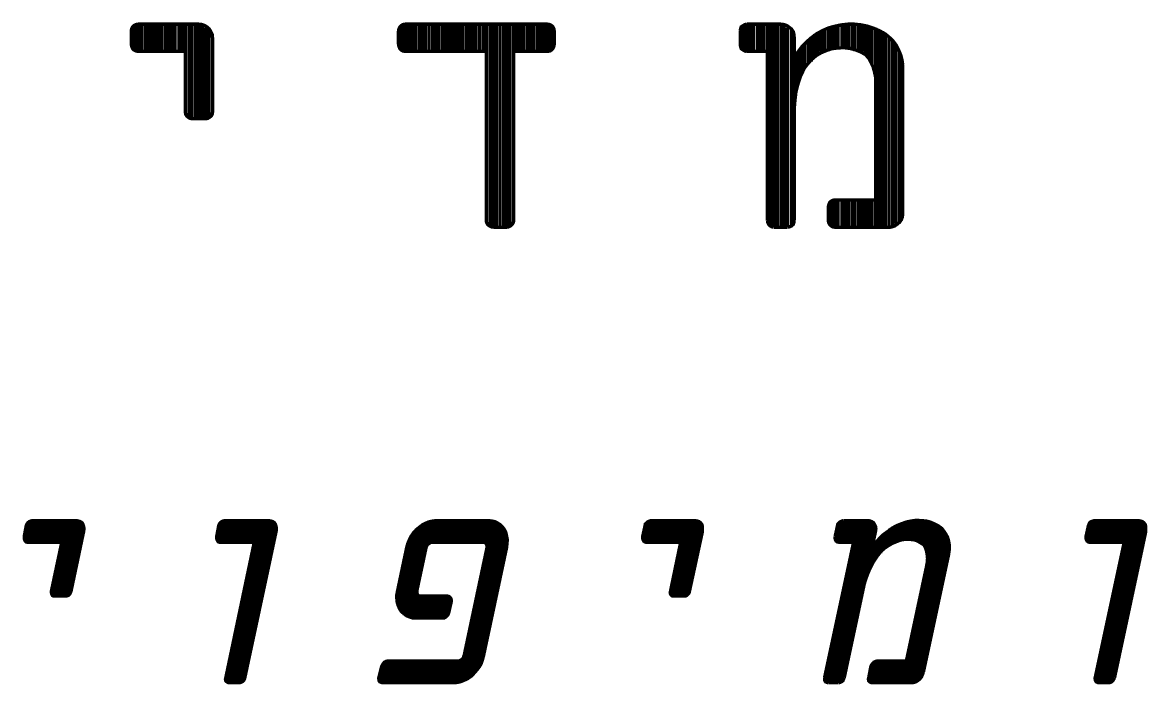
# Model space of a CAD drawing. Extents: x 489 to 720, y 1028 to 1176.
# Drawn here: x 694.086 to 697.846, y 1106.155 to 1108.368 of the extents above; entities that cross this region are included whole.
import ezdxf

# ---------------------------------------------------------------- set-up
doc = ezdxf.new("R2010")
doc.units = 0
doc.header["$MEASUREMENT"] = 0
doc.layers.add('M1280', color=7, linetype='Continuous')

msp = doc.modelspace()

# ---------------------------------------------------------------- linework, layer by layer
at = {"layer": 'M1280', "color": 7, "linetype": 'Continuous', "ltscale": 0.045455, "const_width": 0.0112}
for points in [[(694.6304, 1108.362), (694.6304, 1108.0676), (694.6316, 1108.0608), (694.635, 1108.0551), (694.6406, 1108.0506), (694.6463, 1108.0472), (694.6531, 1108.046), (694.6986, 1108.046), (694.7054, 1108.0472), (694.7111, 1108.0506), (694.7168, 1108.0551), (694.7202, 1108.0608), (694.7213, 1108.0676), (694.7213, 1108.3165), (694.7202, 1108.3279), (694.7156, 1108.337), (694.7111, 1108.3449), (694.7043, 1108.3517), (694.6952, 1108.3574), (694.6861, 1108.3608), (694.6759, 1108.362), (694.4725, 1108.362), (694.4656, 1108.3608), (694.4588, 1108.3574), (694.4543, 1108.3529), (694.4509, 1108.346), (694.4497, 1108.3392), (694.4497, 1108.2949), (694.4509, 1108.2881), (694.4543, 1108.2801), (694.4588, 1108.2756), (694.4656, 1108.2722), (694.4725, 1108.271), (694.6304, 1108.271)], [(694.4611, 1108.271), (694.4611, 1108.362)], [(694.4725, 1108.271), (694.4725, 1108.362)], [(694.4838, 1108.271), (694.4838, 1108.362)], [(694.4952, 1108.271), (694.4952, 1108.362)], [(694.5066, 1108.271), (694.5066, 1108.362)], [(694.5179, 1108.271), (694.5179, 1108.362)], [(694.5293, 1108.271), (694.5293, 1108.362)], [(694.5406, 1108.271), (694.5406, 1108.362)], [(694.5509, 1108.271), (694.5509, 1108.362)], [(694.5634, 1108.271), (694.5634, 1108.362)], [(694.5747, 1108.271), (694.5747, 1108.362)], [(694.585, 1108.271), (694.585, 1108.362)], [(694.5963, 1108.271), (694.5963, 1108.362)], [(694.6088, 1108.271), (694.6088, 1108.362)], [(694.6191, 1108.271), (694.6191, 1108.362)], [(694.6429, 1108.046), (694.6429, 1108.362)], [(694.6531, 1108.046), (694.6531, 1108.362)], [(694.6645, 1108.046), (694.6645, 1108.362)], [(694.6759, 1108.046), (694.6759, 1108.362)], [(694.6872, 1108.046), (694.6872, 1108.362)], [(694.6986, 1108.046), (694.6986, 1108.3506)], [(694.71, 1108.046), (694.71, 1108.3506)], [(695.6361, 1108.271), (695.3656, 1108.271), (695.3577, 1108.2722), (695.352, 1108.2756), (695.3475, 1108.2801), (695.3441, 1108.2881), (695.3429, 1108.2949), (695.3429, 1108.3392), (695.3441, 1108.346), (695.3475, 1108.3529), (695.352, 1108.3574), (695.3577, 1108.3608), (695.3656, 1108.362), (695.8406, 1108.362), (695.8486, 1108.3608), (695.8543, 1108.3574), (695.8588, 1108.3529), (695.8622, 1108.346), (695.8634, 1108.3392), (695.8634, 1108.2949), (695.8622, 1108.2881), (695.8588, 1108.2801), (695.8543, 1108.2756), (695.8486, 1108.2722), (695.8406, 1108.271), (695.7281, 1108.271)], [(695.3543, 1108.271), (695.3543, 1108.362)], [(695.3656, 1108.271), (695.3656, 1108.362)], [(695.377, 1108.271), (695.377, 1108.362)], [(695.3884, 1108.271), (695.3884, 1108.362)], [(695.3986, 1108.271), (695.3986, 1108.362)], [(695.4111, 1108.271), (695.4111, 1108.362)], [(695.4225, 1108.271), (695.4225, 1108.362)], [(695.4327, 1108.271), (695.4327, 1108.362)], [(695.4452, 1108.271), (695.4452, 1108.362)], [(695.4566, 1108.271), (695.4566, 1108.362)], [(695.4668, 1108.271), (695.4668, 1108.362)], [(695.4781, 1108.271), (695.4781, 1108.362)], [(695.4906, 1108.271), (695.4906, 1108.362)], [(695.5009, 1108.271), (695.5009, 1108.362)], [(695.5122, 1108.271), (695.5122, 1108.362)], [(695.5236, 1108.271), (695.5236, 1108.362)], [(695.535, 1108.271), (695.535, 1108.362)], [(695.5463, 1108.271), (695.5463, 1108.362)], [(695.5577, 1108.271), (695.5577, 1108.362)], [(695.5691, 1108.271), (695.5691, 1108.362)], [(695.5804, 1108.271), (695.5804, 1108.362)], [(695.5918, 1108.271), (695.5918, 1108.362)], [(695.602, 1108.271), (695.602, 1108.362)], [(695.6145, 1108.271), (695.6145, 1108.362)], [(695.6259, 1108.271), (695.6259, 1108.362)], [(695.6361, 1108.362), (695.6361, 1107.7063), (695.6372, 1107.6995), (695.6406, 1107.6926), (695.6463, 1107.6881), (695.6531, 1107.6847), (695.66, 1107.6835)], [(695.6486, 1107.6835), (695.6486, 1108.362)], [(695.66, 1107.6835), (695.66, 1108.362)], [(695.7281, 1108.362), (695.7281, 1107.7063), (695.727, 1107.6995), (695.7225, 1107.6926), (695.7179, 1107.6881), (695.7111, 1107.6847), (695.7043, 1107.6835), (695.66, 1107.6835)], [(695.6702, 1107.6835), (695.6702, 1108.362)], [(695.6816, 1107.6835), (695.6816, 1108.362)], [(695.6941, 1107.6835), (695.6941, 1108.362)], [(695.7043, 1107.6835), (695.7043, 1108.362)], [(695.7156, 1107.6835), (695.7156, 1108.362)], [(695.7395, 1108.271), (695.7395, 1108.362)], [(695.7497, 1108.271), (695.7497, 1108.362)], [(695.7611, 1108.271), (695.7611, 1108.362)], [(695.7736, 1108.271), (695.7736, 1108.362)], [(695.7838, 1108.271), (695.7838, 1108.362)], [(695.7952, 1108.271), (695.7952, 1108.362)], [(695.8077, 1108.271), (695.8077, 1108.362)], [(695.8179, 1108.271), (695.8179, 1108.362)], [(695.8293, 1108.271), (695.8293, 1108.362)], [(695.8406, 1108.271), (695.8406, 1108.362)], [(695.852, 1108.271), (695.852, 1108.362)], [(696.5077, 1108.362), (696.5009, 1108.3608), (696.4952, 1108.3574), (696.4884, 1108.3529), (696.4861, 1108.346), (696.485, 1108.3392)], [(696.485, 1108.3392), (696.485, 1108.2949)], [(696.4963, 1108.271), (696.4963, 1108.362)], [(696.5077, 1108.362), (696.6213, 1108.362), (696.6304, 1108.3608), (696.6406, 1108.3574), (696.6486, 1108.3517), (696.6566, 1108.3449), (696.6622, 1108.337), (696.6645, 1108.3279), (696.6656, 1108.3165), (696.6656, 1107.7063)], [(696.5077, 1108.271), (696.5077, 1108.362)], [(696.5191, 1108.271), (696.5191, 1108.362)], [(696.5293, 1108.271), (696.5293, 1108.362)], [(696.5418, 1108.271), (696.5418, 1108.362)], [(696.5531, 1108.271), (696.5531, 1108.362)], [(696.5634, 1108.271), (696.5634, 1108.362)], [(696.5759, 1108.362), (696.5759, 1107.7063)], [(696.5872, 1107.6835), (696.5872, 1108.362)], [(696.5975, 1107.6835), (696.5975, 1108.362)], [(696.6088, 1107.6835), (696.6088, 1108.362)], [(696.6213, 1107.6835), (696.6213, 1108.362)], [(696.6316, 1107.6835), (696.6316, 1108.362)], [(696.6429, 1107.6835), (696.6429, 1108.3506)], [(696.6554, 1107.6835), (696.6554, 1108.3506)], [(697.0281, 1108.2267), (697.0259, 1108.2426), (697.0213, 1108.2597), (697.0145, 1108.2756), (697.0066, 1108.2915), (696.9963, 1108.3051), (696.985, 1108.3165), (696.9702, 1108.329), (696.952, 1108.3392), (696.9316, 1108.3483), (696.9111, 1108.3551), (696.8884, 1108.3597), (696.8668, 1108.362), (696.8441, 1108.362), (696.8236, 1108.3597), (696.8009, 1108.3551), (696.7804, 1108.3495), (696.76, 1108.3404), (696.7406, 1108.3301), (696.7225, 1108.3165), (696.7054, 1108.3017), (696.6895, 1108.2847), (696.677, 1108.2676), (696.6656, 1108.2495)], [(696.7338, 1108.2495), (696.7338, 1108.329)], [(696.7452, 1108.2608), (696.7452, 1108.329)], [(696.7566, 1108.271), (696.7566, 1108.3392)], [(696.7668, 1108.271), (696.7668, 1108.3392)], [(696.7793, 1108.271), (696.7793, 1108.3506)], [(696.7906, 1108.2824), (696.7906, 1108.3506)], [(696.8009, 1108.2824), (696.8009, 1108.3506)], [(696.8122, 1108.2824), (696.8122, 1108.362)], [(696.8247, 1108.2824), (696.8247, 1108.362)], [(696.835, 1108.2824), (696.835, 1108.362)], [(696.8463, 1108.2824), (696.8463, 1108.362)], [(696.8588, 1108.2824), (696.8588, 1108.362)], [(696.8691, 1108.271), (696.8691, 1108.362)], [(696.8804, 1108.271), (696.8804, 1108.362)], [(696.8918, 1108.271), (696.8918, 1108.362)], [(696.9031, 1108.2608), (696.9031, 1108.362)], [(696.9145, 1108.2495), (696.9145, 1108.3506)], [(696.9259, 1108.2267), (696.9259, 1108.3506)], [(696.9372, 1107.6835), (696.9372, 1108.3506)], [(696.9486, 1107.6835), (696.9486, 1108.3392)], [(696.96, 1107.6835), (696.96, 1108.3392)], [(696.9702, 1107.6835), (696.9702, 1108.329)], [(696.485, 1108.2949), (696.4861, 1108.2881), (696.4884, 1108.2801), (696.4952, 1108.2756), (696.5009, 1108.2722), (696.5077, 1108.271)], [(696.6997, 1108.2154), (696.6997, 1108.2949)], [(696.7111, 1108.2267), (696.7111, 1108.3051)], [(696.7225, 1108.237), (696.7225, 1108.3165)], [(696.9827, 1108.3165), (696.9827, 1107.6835), (696.8009, 1107.6835), (696.7941, 1107.6847), (696.7884, 1107.6881), (696.7838, 1107.6926), (696.7804, 1107.6995), (696.7793, 1107.7063), (696.7793, 1107.7506), (696.7804, 1107.7574), (696.7838, 1107.7654), (696.7884, 1107.7699), (696.7941, 1107.7733), (696.8009, 1107.7745), (696.9372, 1107.7745)], [(696.9941, 1107.6835), (696.9941, 1108.3051)], [(697.0043, 1107.6949), (697.0043, 1108.2949)], [(696.5077, 1108.271), (696.5759, 1108.271)], [(696.9372, 1108.1699), (696.9372, 1108.1858), (696.9338, 1108.2017), (696.9293, 1108.2188), (696.9225, 1108.2335), (696.9145, 1108.2483), (696.9031, 1108.2608), (696.8861, 1108.2699), (696.8691, 1108.2767), (696.8497, 1108.2813), (696.8304, 1108.2835), (696.8111, 1108.2824), (696.7918, 1108.2801), (696.7747, 1108.2745), (696.7554, 1108.2665), (696.7395, 1108.2574), (696.7236, 1108.2438), (696.7111, 1108.2301), (696.6997, 1108.2154), (696.6872, 1108.1892), (696.6781, 1108.162), (696.6713, 1108.1358), (696.6679, 1108.1074), (696.6656, 1108.079)], [(696.677, 1108.1585), (696.677, 1108.271)], [(696.6884, 1108.1926), (696.6884, 1108.2824)], [(697.0168, 1107.6949), (697.0168, 1108.271)], [(697.0281, 1108.2267), (697.0281, 1107.729)], [(696.7906, 1107.6835), (696.7906, 1107.7745)], [(696.8009, 1107.6835), (696.8009, 1107.7745)], [(696.8122, 1107.6835), (696.8122, 1107.7745)], [(696.8247, 1107.6835), (696.8247, 1107.7745)], [(696.835, 1107.6835), (696.835, 1107.7745)], [(696.8463, 1107.6835), (696.8463, 1107.7745)], [(696.8588, 1107.6835), (696.8588, 1107.7745)], [(696.8691, 1107.6835), (696.8691, 1107.7745)], [(696.8804, 1107.6835), (696.8804, 1107.7745)], [(696.8918, 1107.6835), (696.8918, 1107.7745)], [(696.9031, 1107.6835), (696.9031, 1107.7745)], [(696.9145, 1107.6835), (696.9145, 1107.7745)], [(696.9259, 1107.6835), (696.9259, 1107.7745)], [(696.9827, 1107.6835), (696.9929, 1107.6847), (697.002, 1107.6881), (697.01, 1107.6938), (697.0179, 1107.7006), (697.0236, 1107.7085), (697.027, 1107.7176), (697.0281, 1107.729)], [(696.5759, 1107.7063), (696.577, 1107.6995), (696.5804, 1107.6926), (696.585, 1107.6881), (696.5906, 1107.6847), (696.5975, 1107.6835)], [(696.6429, 1107.6835), (696.6497, 1107.6847), (696.6566, 1107.6881), (696.6622, 1107.6926), (696.6645, 1107.6995), (696.6656, 1107.7063)], [(696.5975, 1107.6835), (696.6429, 1107.6835)], [(694.2327, 1106.7029), (694.1827, 1106.4676), (694.1827, 1106.462), (694.1838, 1106.4574), (694.1861, 1106.4529), (694.1906, 1106.4506), (694.1963, 1106.4506), (694.2281, 1106.4506), (694.2327, 1106.4506), (694.2395, 1106.4529), (694.2441, 1106.4574), (694.2463, 1106.462), (694.2486, 1106.4676), (694.2906, 1106.6665), (694.2918, 1106.6756), (694.2906, 1106.6835), (694.2884, 1106.6904), (694.285, 1106.696), (694.2793, 1106.6995), (694.2725, 1106.7017), (694.2656, 1106.7029), (694.1202, 1106.7029), (694.1145, 1106.7017), (694.1088, 1106.6995), (694.1043, 1106.696), (694.1009, 1106.6915), (694.0986, 1106.6858), (694.0918, 1106.6495), (694.0918, 1106.6438), (694.0929, 1106.6392), (694.0952, 1106.6347), (694.0986, 1106.6313), (694.1043, 1106.6301), (694.2179, 1106.6301)], [(694.0963, 1106.6301), (694.1111, 1106.7029)], [(694.1043, 1106.6301), (694.1202, 1106.7029)], [(694.1111, 1106.6301), (694.1281, 1106.7029)], [(694.1202, 1106.6301), (694.1361, 1106.7029)], [(694.1281, 1106.6301), (694.1441, 1106.7029)], [(694.1361, 1106.6301), (694.152, 1106.7029)], [(694.1441, 1106.6301), (694.16, 1106.7029)], [(694.152, 1106.6301), (694.1679, 1106.7029)], [(694.1611, 1106.6301), (694.1759, 1106.7029)], [(694.1691, 1106.6301), (694.1838, 1106.7029)], [(694.177, 1106.6301), (694.1918, 1106.7029)], [(694.185, 1106.6301), (694.2009, 1106.7029)], [(694.1872, 1106.4506), (694.2418, 1106.7029)], [(694.1929, 1106.6301), (694.2088, 1106.7029)], [(694.1963, 1106.4506), (694.2497, 1106.7029)], [(694.202, 1106.6301), (694.2168, 1106.7029)], [(694.2043, 1106.4506), (694.2577, 1106.7029)], [(694.21, 1106.6301), (694.2247, 1106.7029)], [(694.2122, 1106.4506), (694.2656, 1106.7029)], [(694.2202, 1106.4506), (694.2736, 1106.7029)], [(694.2281, 1106.4506), (694.2804, 1106.6938)], [(694.2372, 1106.4506), (694.2884, 1106.6938)], [(694.8611, 1106.6301), (694.7475, 1106.6301), (694.7418, 1106.6313), (694.7384, 1106.6347), (694.7361, 1106.6392), (694.735, 1106.6438), (694.735, 1106.6495), (694.7418, 1106.6858), (694.7441, 1106.6915), (694.7475, 1106.696), (694.752, 1106.6995), (694.7566, 1106.7017), (694.7634, 1106.7029), (694.9088, 1106.7029), (694.9156, 1106.7017), (694.9225, 1106.6995), (694.9281, 1106.696), (694.9316, 1106.6904), (694.9338, 1106.6835), (694.935, 1106.6756), (694.9338, 1106.6665), (694.8293, 1106.1779)], [(694.7395, 1106.6301), (694.7543, 1106.7029)], [(694.7475, 1106.6301), (694.7634, 1106.7029)], [(694.7543, 1106.6301), (694.7713, 1106.7029)], [(694.7634, 1106.6301), (694.7793, 1106.7029)], [(694.8759, 1106.7029), (694.7656, 1106.1779), (694.7645, 1106.1733), (694.7656, 1106.1676), (694.7691, 1106.1642), (694.7725, 1106.162), (694.777, 1106.1608), (694.81, 1106.1608), (694.8156, 1106.162), (694.8202, 1106.1642), (694.8247, 1106.1676), (694.8281, 1106.1733), (694.8293, 1106.1779)], [(694.7691, 1106.1608), (694.885, 1106.7029)], [(694.7713, 1106.6301), (694.7872, 1106.7029)], [(694.777, 1106.1608), (694.8929, 1106.7029)], [(694.7793, 1106.6301), (694.7952, 1106.7029)], [(694.785, 1106.1608), (694.9009, 1106.7029)], [(694.7872, 1106.6301), (694.8031, 1106.7029)], [(694.7929, 1106.1608), (694.9088, 1106.7029)], [(694.7952, 1106.6301), (694.8111, 1106.7029)], [(694.802, 1106.1608), (694.9168, 1106.7029)], [(694.8043, 1106.6301), (694.8191, 1106.7029)], [(694.81, 1106.1608), (694.9236, 1106.6938)], [(694.8122, 1106.6301), (694.827, 1106.7029)], [(694.8179, 1106.1608), (694.9316, 1106.6938)], [(694.8202, 1106.6301), (694.835, 1106.7029)], [(694.8281, 1106.6301), (694.8441, 1106.7029)], [(694.8361, 1106.6301), (694.852, 1106.7029)], [(694.8452, 1106.6301), (694.86, 1106.7029)], [(694.8531, 1106.6301), (694.8679, 1106.7029)], [(695.4054, 1106.4676), (695.4043, 1106.462), (695.4054, 1106.4574), (695.4088, 1106.4529), (695.4122, 1106.4506), (695.4168, 1106.4506), (695.5066, 1106.4506), (695.5111, 1106.4495), (695.5145, 1106.4472), (695.5179, 1106.4426), (695.5191, 1106.4381), (695.5191, 1106.4313), (695.5111, 1106.396), (695.5088, 1106.3892), (695.5054, 1106.3847), (695.502, 1106.3813), (695.4963, 1106.3779), (695.4918, 1106.3779), (695.4009, 1106.3779), (695.3895, 1106.3779), (695.3793, 1106.3813), (695.3702, 1106.3847), (695.36, 1106.3926), (695.352, 1106.3995), (695.3463, 1106.4085), (695.3418, 1106.4188), (695.3384, 1106.4301), (695.3372, 1106.4426), (695.3372, 1106.4551), (695.3395, 1106.4676), (695.3702, 1106.6131), (695.3736, 1106.6256), (695.3793, 1106.6392), (695.385, 1106.6506), (695.3929, 1106.662), (695.402, 1106.6722), (695.4134, 1106.6813), (695.4236, 1106.6892), (695.435, 1106.6949), (695.4475, 1106.6995), (695.4588, 1106.7017), (695.4702, 1106.7029), (695.6418, 1106.7029), (695.6531, 1106.7017), (695.6645, 1106.6995), (695.6736, 1106.6949), (695.6827, 1106.6892), (695.6906, 1106.6813), (695.6975, 1106.6722), (695.702, 1106.662), (695.7043, 1106.6506), (695.7066, 1106.6392), (695.7054, 1106.6256), (695.7043, 1106.6131), (695.627, 1106.2506), (695.6236, 1106.2381), (695.6191, 1106.2245), (695.6122, 1106.2131), (695.6031, 1106.2017), (695.5941, 1106.1915), (695.585, 1106.1824), (695.5736, 1106.1745), (695.5611, 1106.1688), (695.5497, 1106.1642), (695.5384, 1106.162), (695.527, 1106.1608), (695.2906, 1106.1608), (695.2861, 1106.162), (695.2804, 1106.1642), (695.2781, 1106.1676), (695.277, 1106.1733), (695.277, 1106.1779), (695.2861, 1106.2142), (695.2884, 1106.2199), (695.2918, 1106.2245), (695.2952, 1106.229), (695.3009, 1106.2324), (695.3054, 1106.2335), (695.5418, 1106.2335), (695.5475, 1106.2347), (695.552, 1106.237), (695.5566, 1106.2404), (695.56, 1106.2449), (695.5611, 1106.2506)], [(695.3497, 1106.4051), (695.4088, 1106.6767)], [(695.3566, 1106.396), (695.4179, 1106.6858)], [(695.3622, 1106.3858), (695.4281, 1106.6938)], [(695.3713, 1106.3858), (695.4361, 1106.6938)], [(695.377, 1106.3779), (695.4463, 1106.7029)], [(695.4543, 1106.7029), (695.385, 1106.3779)], [(695.4475, 1106.6301), (695.4622, 1106.7029)], [(695.4554, 1106.6301), (695.4702, 1106.7029)], [(695.4634, 1106.6301), (695.4781, 1106.7029)], [(695.4713, 1106.6301), (695.4872, 1106.7029)], [(695.4793, 1106.6301), (695.4952, 1106.7029)], [(695.4884, 1106.6301), (695.5031, 1106.7029)], [(695.4963, 1106.6301), (695.5111, 1106.7029)], [(695.5043, 1106.6301), (695.5191, 1106.7029)], [(695.5122, 1106.6301), (695.5281, 1106.7029)], [(695.5202, 1106.6301), (695.5361, 1106.7029)], [(695.5293, 1106.6301), (695.5441, 1106.7029)], [(695.5372, 1106.6301), (695.552, 1106.7029)], [(695.5429, 1106.1608), (695.6577, 1106.7029)], [(695.5452, 1106.6301), (695.56, 1106.7029)], [(695.5509, 1106.1608), (695.6656, 1106.7029)], [(695.5531, 1106.6301), (695.5691, 1106.7029)], [(695.56, 1106.1699), (695.6725, 1106.6938)], [(695.5611, 1106.6301), (695.577, 1106.7029)], [(695.5691, 1106.1699), (695.6804, 1106.6938)], [(695.5702, 1106.6301), (695.585, 1106.7029)], [(695.5781, 1106.6301), (695.5929, 1106.7029)], [(695.5793, 1106.1779), (695.6872, 1106.6858)], [(695.5861, 1106.6301), (695.6009, 1106.7029)], [(695.5895, 1106.187), (695.6929, 1106.6767)], [(695.5941, 1106.6301), (695.61, 1106.7029)], [(695.602, 1106.6301), (695.6179, 1106.7029)], [(695.61, 1106.6301), (695.6259, 1106.7029)], [(695.6179, 1106.6301), (695.6338, 1106.7029)], [(695.6259, 1106.6301), (695.6418, 1106.7029)], [(695.6338, 1106.6301), (695.6509, 1106.7029)], [(696.3009, 1106.7029), (696.252, 1106.4676), (696.2509, 1106.462), (696.252, 1106.4574), (696.2554, 1106.4529), (696.2588, 1106.4506), (696.2634, 1106.4506), (696.2963, 1106.4506), (696.302, 1106.4506), (696.3066, 1106.4529), (696.3111, 1106.4574), (696.3145, 1106.462), (696.3156, 1106.4676), (696.3588, 1106.6665), (696.3588, 1106.6756), (696.3588, 1106.6835), (696.3566, 1106.6904), (696.352, 1106.696), (696.3475, 1106.6995), (696.3406, 1106.7017), (696.3338, 1106.7029), (696.1872, 1106.7029), (696.1827, 1106.7017), (696.177, 1106.6995), (696.1725, 1106.696), (696.1679, 1106.6915), (696.1668, 1106.6858), (696.1588, 1106.6495), (696.1588, 1106.6438), (696.16, 1106.6392), (696.1622, 1106.6347), (696.1668, 1106.6313), (696.1725, 1106.6301), (696.285, 1106.6301)], [(696.1634, 1106.6301), (696.1793, 1106.7029)], [(696.1725, 1106.6301), (696.1872, 1106.7029)], [(696.1804, 1106.6301), (696.1952, 1106.7029)], [(696.1884, 1106.6301), (696.2031, 1106.7029)], [(696.1963, 1106.6301), (696.2122, 1106.7029)], [(696.2043, 1106.6301), (696.2202, 1106.7029)], [(696.2134, 1106.6301), (696.2281, 1106.7029)], [(696.2213, 1106.6301), (696.2361, 1106.7029)], [(696.2293, 1106.6301), (696.2441, 1106.7029)], [(696.2372, 1106.6301), (696.2531, 1106.7029)], [(696.2452, 1106.6301), (696.2611, 1106.7029)], [(696.2531, 1106.6301), (696.2691, 1106.7029)], [(696.2554, 1106.4506), (696.3088, 1106.7029)], [(696.2611, 1106.6301), (696.277, 1106.7029)], [(696.2634, 1106.4506), (696.3168, 1106.7029)], [(696.2691, 1106.6301), (696.285, 1106.7029)], [(696.2713, 1106.4506), (696.3247, 1106.7029)], [(696.277, 1106.6301), (696.2941, 1106.7029)], [(696.2793, 1106.4506), (696.3338, 1106.7029)], [(696.2872, 1106.4506), (696.3418, 1106.7029)], [(696.2963, 1106.4506), (696.3486, 1106.6938)], [(696.3043, 1106.4506), (696.3566, 1106.6938)], [(696.8793, 1106.7029), (696.7668, 1106.1779)], [(696.7713, 1106.1608), (696.8872, 1106.7029)], [(696.7804, 1106.1608), (696.8963, 1106.7029)], [(696.7884, 1106.1608), (696.9043, 1106.7029)], [(696.7963, 1106.1608), (696.9122, 1106.7029)], [(696.81, 1106.6858), (696.802, 1106.6495)], [(696.8043, 1106.1608), (696.9202, 1106.7029)], [(696.8066, 1106.6301), (696.8225, 1106.7029)], [(696.8304, 1106.7029), (696.8259, 1106.7017), (696.8202, 1106.6995), (696.8156, 1106.696), (696.8111, 1106.6915), (696.81, 1106.6858)], [(696.8122, 1106.1608), (696.9259, 1106.6938)], [(696.8156, 1106.6301), (696.8304, 1106.7029)], [(696.8213, 1106.1608), (696.9338, 1106.6938)], [(696.8236, 1106.6301), (696.8384, 1106.7029)], [(696.8304, 1106.7029), (696.9122, 1106.7029), (696.9191, 1106.7017), (696.9247, 1106.6995), (696.9304, 1106.696), (696.9338, 1106.6904), (696.9372, 1106.6835), (696.9384, 1106.6756), (696.9372, 1106.6665), (696.8327, 1106.1779)], [(696.8316, 1106.6301), (696.8463, 1106.7029)], [(696.8395, 1106.6301), (696.8554, 1106.7029)], [(696.8475, 1106.6301), (696.8634, 1106.7029)], [(696.8566, 1106.6301), (696.8713, 1106.7029)], [(697.1827, 1106.5949), (697.1838, 1106.6085), (697.1838, 1106.621), (697.1816, 1106.6347), (697.1781, 1106.6472), (697.1725, 1106.6574), (697.1656, 1106.6676), (697.1588, 1106.6767), (697.1463, 1106.6858), (697.1327, 1106.6926), (697.1191, 1106.6983), (697.1054, 1106.7017), (697.0884, 1106.7029), (697.0736, 1106.704), (697.0577, 1106.7017), (697.0406, 1106.6983), (697.0247, 1106.6926), (697.0077, 1106.6858), (696.9929, 1106.6779), (696.9781, 1106.6665), (696.9622, 1106.6551), (696.9497, 1106.6426), (696.9372, 1106.6279), (696.9247, 1106.6131)], [(696.9736, 1106.6131), (696.9872, 1106.6767)], [(696.9838, 1106.6222), (696.9952, 1106.6767)], [(696.9941, 1106.6301), (697.0054, 1106.6858)], [(697.002, 1106.6301), (697.0134, 1106.6858)], [(697.01, 1106.6301), (697.0236, 1106.6938)], [(697.0213, 1106.6404), (697.0316, 1106.6938)], [(697.0247, 1106.1608), (697.1384, 1106.6938)], [(697.0293, 1106.6404), (697.0395, 1106.6938)], [(697.0327, 1106.1608), (697.1441, 1106.6858)], [(697.0361, 1106.6404), (697.0497, 1106.7029)], [(697.0406, 1106.1608), (697.152, 1106.6858)], [(697.0441, 1106.6404), (697.0588, 1106.7029)], [(697.0486, 1106.1608), (697.1588, 1106.6767)], [(697.052, 1106.6404), (697.0668, 1106.7029)], [(697.0611, 1106.6404), (697.0747, 1106.7029)], [(697.0691, 1106.6404), (697.0827, 1106.7029)], [(697.0759, 1106.6301), (697.0906, 1106.7029)], [(697.0838, 1106.6301), (697.0997, 1106.7029)], [(697.0918, 1106.6301), (697.1077, 1106.7029)], [(697.0986, 1106.6222), (697.1156, 1106.7029)], [(697.1043, 1106.6131), (697.1213, 1106.6938)], [(697.1088, 1106.5949), (697.1293, 1106.6938)], [(697.7668, 1106.6301), (697.6531, 1106.6301), (697.6486, 1106.6313), (697.6441, 1106.6347), (697.6418, 1106.6392), (697.6406, 1106.6438), (697.6406, 1106.6495), (697.6486, 1106.6858), (697.6509, 1106.6915), (697.6531, 1106.696), (697.6577, 1106.6995), (697.6645, 1106.7017), (697.6691, 1106.7029), (697.8145, 1106.7029), (697.8225, 1106.7017), (697.8293, 1106.6995), (697.8338, 1106.696), (697.8384, 1106.6904), (697.8406, 1106.6835), (697.8406, 1106.6756), (697.8406, 1106.6665), (697.7361, 1106.1779)], [(697.6452, 1106.6301), (697.6611, 1106.7029)], [(697.6531, 1106.6301), (697.6691, 1106.7029)], [(697.6622, 1106.6301), (697.677, 1106.7029)], [(697.6702, 1106.6301), (697.685, 1106.7029)], [(697.7838, 1106.7029), (697.6713, 1106.1779), (697.6713, 1106.1733), (697.6725, 1106.1676), (697.6747, 1106.1642), (697.6793, 1106.162), (697.6838, 1106.1608), (697.7168, 1106.1608), (697.7213, 1106.162), (697.727, 1106.1642), (697.7304, 1106.1676), (697.7338, 1106.1733), (697.7361, 1106.1779)], [(697.6759, 1106.1608), (697.7918, 1106.7029)], [(697.6781, 1106.6301), (697.6929, 1106.7029)], [(697.6838, 1106.1608), (697.7997, 1106.7029)], [(697.6861, 1106.6301), (697.702, 1106.7029)], [(697.6918, 1106.1608), (697.8066, 1106.7029)], [(697.6941, 1106.6301), (697.71, 1106.7029)], [(697.6997, 1106.1608), (697.8145, 1106.7029)], [(697.7031, 1106.6301), (697.7179, 1106.7029)], [(697.7088, 1106.1608), (697.8236, 1106.7029)], [(697.7111, 1106.6301), (697.7259, 1106.7029)], [(697.7168, 1106.1608), (697.8304, 1106.6938)], [(697.7191, 1106.6301), (697.7338, 1106.7029)], [(697.7247, 1106.1608), (697.8384, 1106.6938)], [(697.727, 1106.6301), (697.7429, 1106.7029)], [(697.735, 1106.6301), (697.7509, 1106.7029)], [(697.7441, 1106.6301), (697.7588, 1106.7029)], [(697.752, 1106.6301), (697.7668, 1106.7029)], [(697.7588, 1106.6301), (697.7747, 1106.7029)], [(695.3395, 1106.4313), (695.3861, 1106.6495)], [(695.3441, 1106.4142), (695.3975, 1106.6665)], [(695.5986, 1106.1972), (695.6997, 1106.6665)], [(695.6111, 1106.2142), (695.7031, 1106.6495)], [(696.802, 1106.6495), (696.802, 1106.6438), (696.8031, 1106.6392), (696.8054, 1106.6347), (696.81, 1106.6313), (696.8156, 1106.6301)], [(697.1077, 1106.5495), (697.11, 1106.5631), (697.1111, 1106.5756), (697.11, 1106.5881), (697.1077, 1106.6006), (697.1043, 1106.612), (697.0986, 1106.6222), (697.0872, 1106.629), (697.0759, 1106.6358), (697.0634, 1106.6392), (697.0486, 1106.6404), (697.035, 1106.6404), (697.0213, 1106.6381), (697.0066, 1106.6324), (696.9929, 1106.6267), (696.9793, 1106.6188), (696.9656, 1106.6097), (696.9543, 1106.5983), (696.9441, 1106.5858), (696.9304, 1106.5654), (696.9191, 1106.5438), (696.91, 1106.5222), (696.902, 1106.4995), (696.8963, 1106.4779)], [(697.1645, 1106.6665), (697.0577, 1106.1608), (696.9259, 1106.1608), (696.9213, 1106.162), (696.9179, 1106.1642), (696.9145, 1106.1676), (696.9134, 1106.1733), (696.9145, 1106.1779), (696.9213, 1106.2142), (696.9236, 1106.2199), (696.927, 1106.2245), (696.9316, 1106.229), (696.9372, 1106.2324), (696.9429, 1106.2335), (697.0395, 1106.2335)], [(696.9316, 1106.5676), (696.9475, 1106.6404)], [(696.9441, 1106.5858), (696.9577, 1106.6495)], [(696.9543, 1106.5949), (696.9668, 1106.6585)], [(696.9634, 1106.604), (696.9781, 1106.6665)], [(697.0656, 1106.1608), (697.1702, 1106.6585)], [(697.0747, 1106.1699), (697.1759, 1106.6495)], [(695.4554, 1106.6301), (695.4509, 1106.6301), (695.4452, 1106.6267), (695.4406, 1106.6233), (695.4372, 1106.6188), (695.435, 1106.6131)], [(695.6384, 1106.6131), (695.6384, 1106.6188), (695.6372, 1106.6233), (695.635, 1106.6267), (695.6316, 1106.6301), (695.6259, 1106.6301), (695.4554, 1106.6301)], [(696.8156, 1106.6301), (696.8645, 1106.6301)], [(696.9179, 1106.5404), (696.9372, 1106.6301)], [(697.0827, 1106.1699), (697.1816, 1106.6301)], [(697.1827, 1106.5949), (697.0975, 1106.1972)], [(695.3929, 1106.3779), (695.4088, 1106.4506)], [(695.4009, 1106.3779), (695.4168, 1106.4506)], [(695.41, 1106.3779), (695.4247, 1106.4506)], [(695.4179, 1106.3779), (695.4327, 1106.4506)], [(695.4259, 1106.3779), (695.4406, 1106.4506)], [(695.4338, 1106.3779), (695.4497, 1106.4506)], [(695.4418, 1106.3779), (695.4577, 1106.4506)], [(695.4509, 1106.3779), (695.4656, 1106.4506)], [(695.4588, 1106.3779), (695.4736, 1106.4506)], [(695.4668, 1106.3779), (695.4816, 1106.4506)], [(695.4747, 1106.3779), (695.4906, 1106.4506)], [(695.4827, 1106.3779), (695.4986, 1106.4506)], [(695.4918, 1106.3779), (695.5066, 1106.4506)], [(695.4997, 1106.3779), (695.5145, 1106.4506)], [(695.2816, 1106.1608), (695.2975, 1106.2335)], [(695.2906, 1106.1608), (695.3054, 1106.2335)], [(695.2986, 1106.1608), (695.3134, 1106.2335)], [(695.3066, 1106.1608), (695.3213, 1106.2335)], [(695.3145, 1106.1608), (695.3304, 1106.2335)], [(695.3236, 1106.1608), (695.3384, 1106.2335)], [(695.3316, 1106.1608), (695.3463, 1106.2335)], [(695.3395, 1106.1608), (695.3543, 1106.2335)], [(695.3475, 1106.1608), (695.3622, 1106.2335)], [(695.3554, 1106.1608), (695.3713, 1106.2335)], [(695.3645, 1106.1608), (695.3793, 1106.2335)], [(695.3725, 1106.1608), (695.3872, 1106.2335)], [(695.3804, 1106.1608), (695.3952, 1106.2335)], [(695.3884, 1106.1608), (695.4043, 1106.2335)], [(695.3963, 1106.1608), (695.4122, 1106.2335)], [(695.4043, 1106.1608), (695.4202, 1106.2335)], [(695.4122, 1106.1608), (695.4281, 1106.2335)], [(695.4202, 1106.1608), (695.4361, 1106.2335)], [(695.4281, 1106.1608), (695.4452, 1106.2335)], [(695.4361, 1106.1608), (695.452, 1106.2335)], [(695.4452, 1106.1608), (695.46, 1106.2335)], [(695.4531, 1106.1608), (695.4679, 1106.2335)], [(695.4611, 1106.1608), (695.4759, 1106.2335)], [(695.4691, 1106.1608), (695.485, 1106.2335)], [(695.477, 1106.1608), (695.4929, 1106.2335)], [(695.4861, 1106.1608), (695.5009, 1106.2335)], [(695.4941, 1106.1608), (695.5088, 1106.2335)], [(695.502, 1106.1608), (695.5168, 1106.2335)], [(695.51, 1106.1608), (695.5259, 1106.2335)], [(695.5179, 1106.1608), (695.5338, 1106.2335)], [(695.527, 1106.1608), (695.5418, 1106.2335)], [(695.535, 1106.1608), (695.5497, 1106.2335)], [(696.9179, 1106.1608), (696.9338, 1106.2335)], [(696.9259, 1106.1608), (696.9429, 1106.2335)], [(696.9338, 1106.1608), (696.9497, 1106.2335)], [(696.9429, 1106.1608), (696.9577, 1106.2335)], [(696.9509, 1106.1608), (696.9656, 1106.2335)], [(696.9588, 1106.1608), (696.9736, 1106.2335)], [(696.9668, 1106.1608), (696.9827, 1106.2335)], [(696.9759, 1106.1608), (696.9906, 1106.2335)], [(696.9838, 1106.1608), (696.9986, 1106.2335)], [(696.9918, 1106.1608), (697.0066, 1106.2335)], [(696.9997, 1106.1608), (697.0145, 1106.2335)], [(697.0077, 1106.1608), (697.0236, 1106.2335)], [(697.0168, 1106.1608), (697.0316, 1106.2335)], [(697.0577, 1106.1608), (697.0645, 1106.162), (697.0725, 1106.1642), (697.0793, 1106.1688), (697.085, 1106.1733), (697.0906, 1106.1801), (697.0941, 1106.1881), (697.0975, 1106.1972)], [(696.7668, 1106.1779), (696.7668, 1106.1733), (696.7679, 1106.1676), (696.7702, 1106.1642), (696.7759, 1106.162), (696.7804, 1106.1608)], [(696.7804, 1106.1608), (696.8122, 1106.1608)], [(696.8122, 1106.1608), (696.8179, 1106.162), (696.8236, 1106.1642), (696.8281, 1106.1676), (696.8304, 1106.1733), (696.8327, 1106.1779)]]:
    msp.add_lwpolyline(points, dxfattribs=at)

doc.saveas('drawing.dxf')
